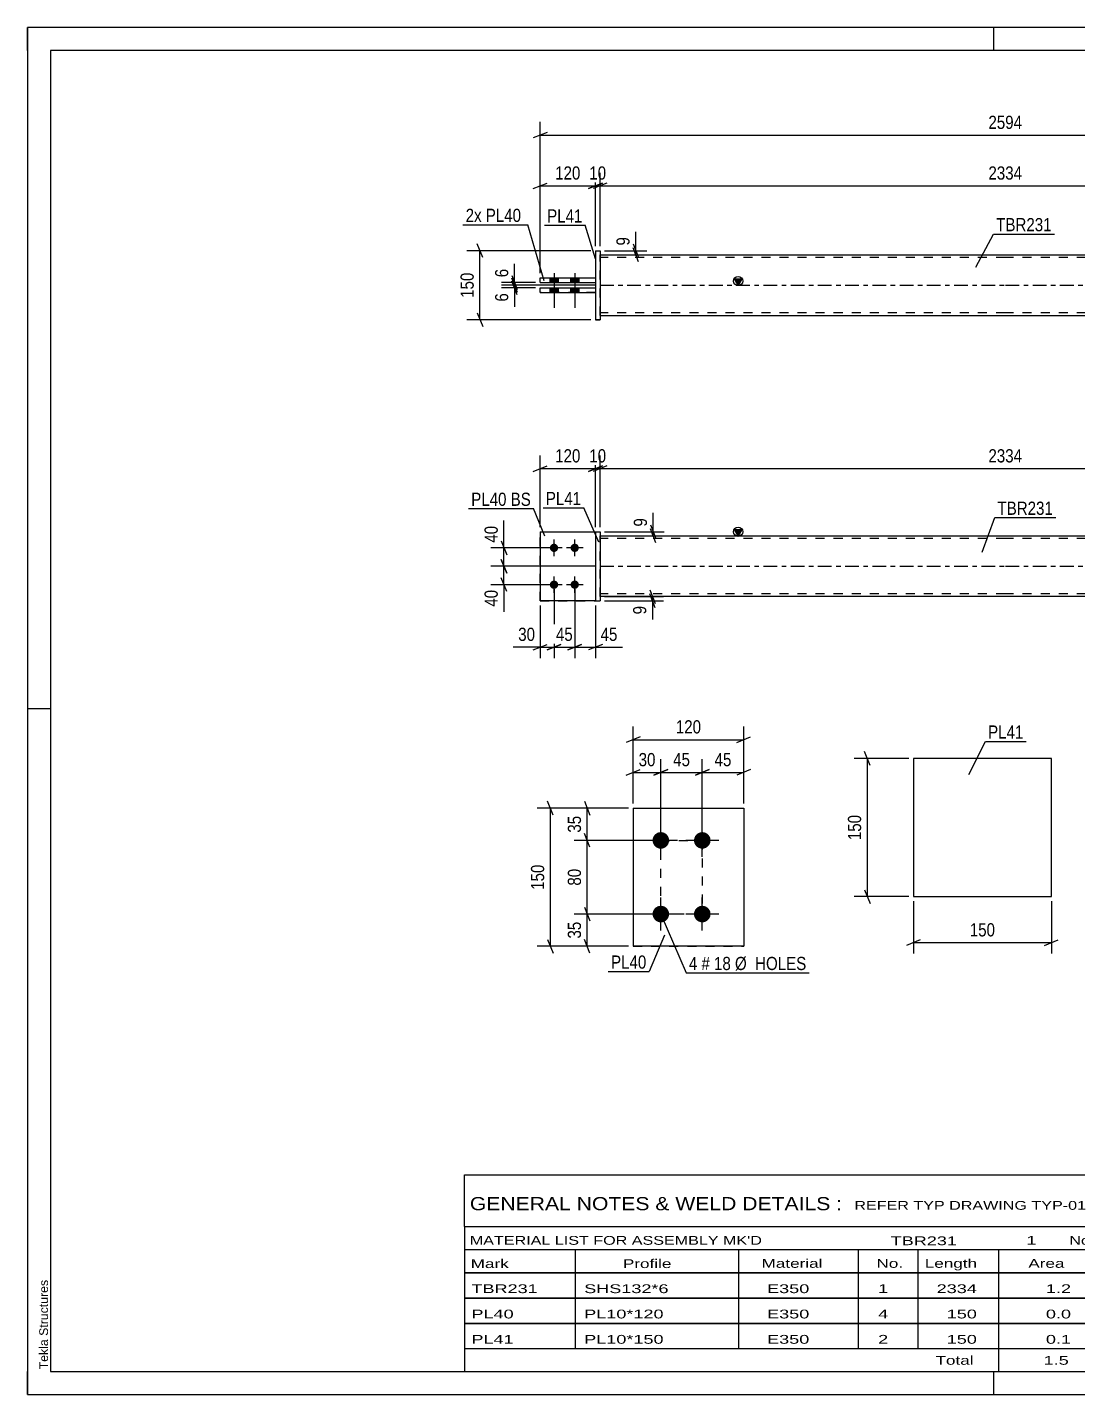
# Model space of a CAD drawing. Header units: millimetres. Extents: x 0 to 420, y 0 to 297.
# Drawn here: x 0 to 228.2, y 0 to 297 of the extents above; entities that cross this region are included whole.
import ezdxf

# ---------------------------------------------------------------- set-up
doc = ezdxf.new("R2010")
doc.units = ezdxf.units.MM
doc.linetypes.add('DXK_LINE_DOT2', pattern=[3.9198, 1.9599, -1.9599])
doc.linetypes.add('DXK_LINE_DOT3', pattern=[5.9187, 2.979, -0.9799, 0.9799, -0.9799])
doc.styles.add('Arial', font='ARIAL.TTF', dxfattribs={"height": 0.2})
doc.styles.add('Arial Narrow', font='ARIALN.TTF', dxfattribs={"height": 0.2})

# ---------------------------------------------------------------- blocks, each defined once
blk = doc.blocks.new('Unknown-582684697-1127')
at = {"color": 5, "linetype": 'Continuous'}
for p, q in [((420, 297), (0, 297)), ((0, 297), (0, 0)), ((0, 292), (0, 297)), ((210, 292), (210, 297)), ((415, 292), (5, 292)), ((5, 292), (5, 5)), ((5, 149), (0, 149)), ((0, 0), (0, 5)), ((5, 5), (415, 5)), ((210, 0), (210, 5)), ((0, 0), (420, 0))]:
    blk.add_line(p, q, dxfattribs=at)
at = {"color": 174, "linetype": 'Continuous', "style": 'Arial'}
blk.add_text('Tekla Structures', height=1.9102, rotation=90, dxfattribs=at).set_placement((4.5, 5.5))
blk = doc.blocks.new('Part-582684697-1392 - 1364')
at = {"color": 2, "linetype": 'Continuous'}
for p, q in [((111.44, 187.44), (123.44, 187.44)), ((111.44, 187.44), (111.44, 172.44)), ((123.44, 172.44), (111.44, 172.44)), ((111.44, 172.44), (111.44, 172.44))]:
    blk.add_line(p, q, dxfattribs=at)
at = {"color": 7, "linetype": 'DXK_LINE_DOT2'}
for p, q in [((111.44, 187.44), (123.44, 187.44)), ((123.44, 187.44), (123.44, 187.44)), ((123.44, 187.44), (123.44, 172.44)), ((111.44, 172.44), (123.44, 172.44))]:
    blk.add_line(p, q, dxfattribs=at)
blk = doc.blocks.new('Part-582684697-1397 - 1364')
at = {"color": 7, "linetype": 'DXK_LINE_DOT2'}
for p, q in [((111.44, 187.44), (123.44, 187.44)), ((111.44, 187.44), (123.44, 187.44)), ((111.44, 172.44), (111.44, 187.44)), ((123.44, 187.44), (123.44, 187.44)), ((123.44, 187.44), (123.44, 172.44)), ((111.44, 172.44), (123.44, 172.44)), ((123.44, 172.44), (111.44, 172.44)), ((111.44, 172.44), (111.44, 172.44))]:
    blk.add_line(p, q, dxfattribs=at)
blk = doc.blocks.new('Part-582684697-1412 - 1364')
at = {"color": 2, "linetype": 'Continuous'}
for p, q in [((123.44, 187.44), (124.44, 187.44)), ((123.44, 187.44), (123.44, 172.44)), ((124.44, 187.44), (124.44, 187.44)), ((124.44, 187.44), (124.44, 172.44)), ((123.44, 172.44), (124.44, 172.44))]:
    blk.add_line(p, q, dxfattribs=at)
at = {"color": 7, "linetype": 'DXK_LINE_DOT2'}
for p, q in [((123.44, 187.44), (124.44, 187.44)), ((123.44, 172.44), (124.44, 172.44))]:
    blk.add_line(p, q, dxfattribs=at)
blk = doc.blocks.new('Bolt-582684697-1414 - 1364')
at = {"linetype": 'Continuous'}
for points in [[(114.44, 184.84), (114.62, 184.82), (114.8, 184.76), (114.97, 184.67), (115.11, 184.54), (115.22, 184.39), (115.29, 184.22), (115.33, 184.03), (115.33, 183.85), (115.29, 183.66), (115.22, 183.49), (115.11, 183.34), (114.97, 183.21), (114.8, 183.12), (114.62, 183.06), (114.44, 183.04), (114.25, 183.06), (114.07, 183.12), (113.91, 183.21), (113.77, 183.34), (113.66, 183.49), (113.58, 183.66), (113.54, 183.85), (113.54, 184.03), (113.58, 184.22), (113.66, 184.39), (113.77, 184.54), (113.91, 184.67), (114.07, 184.76), (114.25, 184.82)], [(118.94, 184.84), (119.12, 184.82), (119.3, 184.76), (119.47, 184.67), (119.61, 184.54), (119.72, 184.39), (119.79, 184.22), (119.83, 184.03), (119.83, 183.85), (119.79, 183.66), (119.72, 183.49), (119.61, 183.34), (119.47, 183.21), (119.3, 183.12), (119.12, 183.06), (118.94, 183.04), (118.75, 183.06), (118.57, 183.12), (118.41, 183.21), (118.27, 183.34), (118.16, 183.49), (118.08, 183.66), (118.04, 183.85), (118.04, 184.03), (118.08, 184.22), (118.16, 184.39), (118.27, 184.54), (118.41, 184.67), (118.57, 184.76), (118.75, 184.82)], [(114.44, 176.84), (114.62, 176.82), (114.8, 176.76), (114.97, 176.67), (115.11, 176.54), (115.22, 176.39), (115.29, 176.22), (115.33, 176.03), (115.33, 175.85), (115.29, 175.66), (115.22, 175.49), (115.11, 175.34), (114.97, 175.21), (114.8, 175.12), (114.62, 175.06), (114.44, 175.04), (114.25, 175.06), (114.07, 175.12), (113.91, 175.21), (113.77, 175.34), (113.66, 175.49), (113.58, 175.66), (113.54, 175.85), (113.54, 176.03), (113.58, 176.22), (113.66, 176.39), (113.77, 176.54), (113.91, 176.67), (114.07, 176.76), (114.25, 176.82)], [(118.94, 176.84), (119.12, 176.82), (119.3, 176.76), (119.47, 176.67), (119.61, 176.54), (119.72, 176.39), (119.79, 176.22), (119.83, 176.03), (119.83, 175.85), (119.79, 175.66), (119.72, 175.49), (119.61, 175.34), (119.47, 175.21), (119.3, 175.12), (119.12, 175.06), (118.94, 175.04), (118.75, 175.06), (118.57, 175.12), (118.41, 175.21), (118.27, 175.34), (118.16, 175.49), (118.08, 175.66), (118.04, 175.85), (118.04, 176.03), (118.08, 176.22), (118.16, 176.39), (118.27, 176.54), (118.41, 176.67), (118.57, 176.76), (118.75, 176.82)]]:
    blk.add_hatch(color=1, dxfattribs=at).paths.add_polyline_path(points)
at = {"color": 1, "linetype": 'Continuous'}
for p, q in [((114.44, 182.14), (114.44, 185.74)), ((118.94, 182.14), (118.94, 185.74)), ((116.24, 183.94), (112.64, 183.94)), ((120.74, 183.94), (117.14, 183.94)), ((116.24, 175.94), (112.64, 175.94)), ((114.44, 174.14), (114.44, 177.74)), ((120.74, 175.94), (117.14, 175.94)), ((118.94, 174.14), (118.94, 177.74))]:
    blk.add_line(p, q, dxfattribs=at)
blk = doc.blocks.new('Part-582684697-1439 - 1364')
at = {"linetype": 'Continuous'}
blk.add_hatch(color=2, dxfattribs=at).paths.add_polyline_path([(154.44, 186.54), (153.64, 187.94), (155.24, 187.94)])
at = {"color": 2, "linetype": 'Continuous'}
for p, q in [((154.44, 186.54), (153.64, 187.94)), ((153.64, 187.94), (155.24, 187.94)), ((155.24, 187.94), (154.44, 186.54)), ((124.44, 186.54), (212.44, 186.54)), ((212.54, 186.54), (300.54, 186.54)), ((212.44, 173.34), (124.44, 173.34)), ((300.54, 173.34), (212.54, 173.34))]:
    blk.add_line(p, q, dxfattribs=at)
at = {"color": 7, "linetype": 'DXK_LINE_DOT2'}
for p, q in [((124.44, 173.34), (124.44, 186.54)), ((212.44, 185.94), (124.44, 185.94)), ((300.54, 185.94), (212.54, 185.94)), ((300.54, 173.34), (300.54, 186.54)), ((212.44, 173.94), (124.44, 173.94)), ((300.54, 173.94), (212.54, 173.94))]:
    blk.add_line(p, q, dxfattribs=at)
at = {"color": 7, "linetype": 'DXK_LINE_DOT3'}
for p, q in [((124.44, 179.94), (212.44, 179.94)), ((212.54, 179.94), (300.54, 179.94))]:
    blk.add_line(p, q, dxfattribs=at)
at = {"color": 2, "linetype": 'Continuous'}
blk.add_circle((154.44, 187.44), 1, dxfattribs=at)
blk = doc.blocks.new('Part-582684697-1771 - 1745')
at = {"color": 2, "linetype": 'Continuous'}
for p, q in [((111.44, 240.39), (123.44, 240.39)), ((111.44, 239.39), (111.44, 240.39)), ((111.44, 239.39), (123.44, 239.39)), ((111.44, 239.39), (111.44, 239.39)), ((123.44, 240.39), (123.44, 239.39))]:
    blk.add_line(p, q, dxfattribs=at)
at = {"color": 7, "linetype": 'DXK_LINE_DOT2'}
for p, q in [((111.44, 240.39), (123.44, 240.39)), ((123.44, 239.39), (111.44, 239.39))]:
    blk.add_line(p, q, dxfattribs=at)
blk = doc.blocks.new('Part-582684697-1751 - 1745')
at = {"linetype": 'Continuous'}
blk.add_hatch(color=2, dxfattribs=at).paths.add_polyline_path([(154.44, 240.99), (153.64, 242.39), (155.24, 242.39)])
at = {"color": 2, "linetype": 'Continuous'}
for p, q in [((124.44, 247.59), (212.44, 247.59)), ((212.54, 247.59), (300.54, 247.59)), ((154.44, 240.99), (153.64, 242.39)), ((153.64, 242.39), (155.24, 242.39)), ((155.24, 242.39), (154.44, 240.99)), ((124.44, 234.39), (212.44, 234.39)), ((212.54, 234.39), (300.54, 234.39))]:
    blk.add_line(p, q, dxfattribs=at)
at = {"color": 7, "linetype": 'DXK_LINE_DOT2'}
for p, q in [((124.44, 234.39), (124.44, 247.59)), ((212.44, 246.99), (124.44, 246.99)), ((300.54, 246.99), (212.54, 246.99)), ((300.54, 247.59), (300.54, 234.39)), ((212.44, 234.99), (124.44, 234.99)), ((300.54, 234.99), (212.54, 234.99))]:
    blk.add_line(p, q, dxfattribs=at)
at = {"color": 7, "linetype": 'DXK_LINE_DOT3'}
for p, q in [((124.44, 240.99), (212.44, 240.99)), ((212.54, 240.99), (300.54, 240.99))]:
    blk.add_line(p, q, dxfattribs=at)
at = {"color": 2, "linetype": 'Continuous'}
blk.add_circle((154.44, 241.89), 1, dxfattribs=at)
blk = doc.blocks.new('Part-582684697-1776 - 1745')
at = {"color": 2, "linetype": 'Continuous'}
for p, q in [((111.44, 242.59), (123.44, 242.59)), ((111.44, 241.59), (111.44, 242.59)), ((111.44, 241.59), (123.44, 241.59)), ((111.44, 241.59), (111.44, 241.59)), ((123.44, 242.59), (123.44, 241.59))]:
    blk.add_line(p, q, dxfattribs=at)
at = {"color": 7, "linetype": 'DXK_LINE_DOT2'}
for p, q in [((111.44, 242.59), (123.44, 242.59)), ((111.44, 242.59), (111.44, 242.59)), ((111.44, 241.59), (123.44, 241.59)), ((123.44, 242.59), (123.44, 242.59))]:
    blk.add_line(p, q, dxfattribs=at)
blk = doc.blocks.new('Part-582684697-1781 - 1745')
at = {"color": 2, "linetype": 'Continuous'}
for p, q in [((123.44, 248.49), (124.44, 248.49)), ((123.44, 248.49), (123.44, 233.49)), ((124.44, 248.49), (124.44, 248.49)), ((124.44, 248.49), (124.44, 233.49)), ((124.44, 233.49), (123.44, 233.49)), ((123.44, 233.49), (123.44, 233.49))]:
    blk.add_line(p, q, dxfattribs=at)
at = {"color": 7, "linetype": 'DXK_LINE_DOT2'}
for p, q in [((123.44, 248.49), (124.44, 248.49)), ((124.44, 248.49), (124.44, 248.49)), ((123.44, 233.49), (124.44, 233.49))]:
    blk.add_line(p, q, dxfattribs=at)
blk = doc.blocks.new('Bolt-582684697-1783 - 1745')
at = {"linetype": 'Continuous'}
for points in [[(113.54, 241.59), (115.34, 241.59), (115.34, 242.59), (113.54, 242.59)], [(113.54, 241.59), (115.34, 241.59), (115.34, 242.59), (113.54, 242.59)], [(118.04, 241.59), (119.84, 241.59), (119.84, 242.59), (118.04, 242.59)], [(118.04, 241.59), (119.84, 241.59), (119.84, 242.59), (118.04, 242.59)], [(113.54, 239.39), (115.34, 239.39), (115.34, 240.39), (113.54, 240.39)], [(113.54, 239.39), (115.34, 239.39), (115.34, 240.39), (113.54, 240.39)], [(118.04, 239.39), (119.84, 239.39), (119.84, 240.39), (118.04, 240.39)], [(118.04, 239.39), (119.84, 239.39), (119.84, 240.39), (118.04, 240.39)]]:
    blk.add_hatch(color=1, dxfattribs=at).paths.add_polyline_path(points)
at = {"color": 1, "linetype": 'Continuous'}
for p, q in [((114.44, 243.59), (114.44, 236.09)), ((114.44, 243.59), (114.44, 236.09)), ((118.94, 243.59), (118.94, 236.09)), ((118.94, 243.59), (118.94, 236.09)), ((113.54, 242.59), (113.54, 241.59)), ((113.54, 242.59), (113.54, 241.59)), ((115.34, 242.59), (115.34, 241.59)), ((115.34, 242.59), (115.34, 241.59)), ((118.04, 242.59), (118.04, 241.59)), ((118.04, 242.59), (118.04, 241.59)), ((119.84, 242.59), (119.84, 241.59)), ((119.84, 242.59), (119.84, 241.59)), ((113.54, 240.39), (113.54, 239.39)), ((113.54, 240.39), (113.54, 239.39)), ((115.34, 240.39), (115.34, 239.39)), ((115.34, 240.39), (115.34, 239.39)), ((118.04, 240.39), (118.04, 239.39)), ((118.04, 240.39), (118.04, 239.39)), ((119.84, 240.39), (119.84, 239.39)), ((119.84, 240.39), (119.84, 239.39))]:
    blk.add_line(p, q, dxfattribs=at)
blk = doc.blocks.new('Bolt-582684697-2085 - 2022')
at = {"linetype": 'Continuous'}
for points in [[(137.65, 122.2), (138.03, 122.16), (138.39, 122.04), (138.71, 121.85), (138.99, 121.6), (139.21, 121.3), (139.37, 120.95), (139.44, 120.58), (139.44, 120.21), (139.37, 119.84), (139.21, 119.5), (138.99, 119.19), (138.71, 118.94), (138.39, 118.75), (138.03, 118.63), (137.65, 118.6), (137.28, 118.63), (136.92, 118.75), (136.6, 118.94), (136.32, 119.19), (136.1, 119.5), (135.94, 119.84), (135.86, 120.21), (135.86, 120.58), (135.94, 120.95), (136.1, 121.3), (136.32, 121.6), (136.6, 121.85), (136.92, 122.04), (137.28, 122.16)], [(146.65, 122.2), (147.03, 122.16), (147.39, 122.04), (147.71, 121.85), (147.99, 121.6), (148.21, 121.3), (148.37, 120.95), (148.44, 120.58), (148.44, 120.21), (148.37, 119.84), (148.21, 119.5), (147.99, 119.19), (147.71, 118.94), (147.39, 118.75), (147.03, 118.63), (146.65, 118.6), (146.28, 118.63), (145.92, 118.75), (145.6, 118.94), (145.32, 119.19), (145.1, 119.5), (144.94, 119.84), (144.86, 120.21), (144.86, 120.58), (144.94, 120.95), (145.1, 121.3), (145.32, 121.6), (145.6, 121.85), (145.92, 122.04), (146.28, 122.16)], [(137.65, 106.2), (138.03, 106.16), (138.39, 106.04), (138.71, 105.85), (138.99, 105.6), (139.21, 105.3), (139.37, 104.95), (139.44, 104.58), (139.44, 104.21), (139.37, 103.84), (139.21, 103.5), (138.99, 103.19), (138.71, 102.94), (138.39, 102.75), (138.03, 102.63), (137.65, 102.6), (137.28, 102.63), (136.92, 102.75), (136.6, 102.94), (136.32, 103.19), (136.1, 103.5), (135.94, 103.84), (135.86, 104.21), (135.86, 104.58), (135.94, 104.95), (136.1, 105.3), (136.32, 105.6), (136.6, 105.85), (136.92, 106.04), (137.28, 106.16)], [(146.65, 106.2), (147.03, 106.16), (147.39, 106.04), (147.71, 105.85), (147.99, 105.6), (148.21, 105.3), (148.37, 104.95), (148.44, 104.58), (148.44, 104.21), (148.37, 103.84), (148.21, 103.5), (147.99, 103.19), (147.71, 102.94), (147.39, 102.75), (147.03, 102.63), (146.65, 102.6), (146.28, 102.63), (145.92, 102.75), (145.6, 102.94), (145.32, 103.19), (145.1, 103.5), (144.94, 103.84), (144.86, 104.21), (144.86, 104.58), (144.94, 104.95), (145.1, 105.3), (145.32, 105.6), (145.6, 105.85), (145.92, 106.04), (146.28, 106.16)]]:
    blk.add_hatch(color=1, dxfattribs=at).paths.add_polyline_path(points)
at = {"color": 1, "linetype": 'Continuous'}
for p, q in [((137.65, 116.8), (137.65, 124)), ((146.65, 116.8), (146.65, 124)), ((141.25, 120.4), (134.05, 120.4)), ((150.25, 120.4), (143.05, 120.4)), ((137.65, 100.8), (137.65, 108)), ((146.65, 100.8), (146.65, 108)), ((141.25, 104.4), (134.05, 104.4)), ((150.25, 104.4), (143.05, 104.4))]:
    blk.add_line(p, q, dxfattribs=at)
blk = doc.blocks.new('Part-582684697-2090 - 2022')
at = {"color": 2, "linetype": 'Continuous'}
for p, q in [((131.65, 127.4), (155.65, 127.4)), ((131.65, 127.4), (131.65, 97.4)), ((155.65, 127.4), (155.65, 127.4)), ((155.65, 127.4), (155.65, 97.4)), ((155.65, 97.4), (131.65, 97.4)), ((131.65, 97.4), (131.65, 97.4))]:
    blk.add_line(p, q, dxfattribs=at)
at = {"color": 7, "linetype": 'DXK_LINE_DOT2'}
for p, q in [((131.65, 127.4), (155.65, 127.4)), ((155.65, 127.4), (155.65, 127.4)), ((131.65, 97.4), (155.65, 97.4))]:
    blk.add_line(p, q, dxfattribs=at)
blk = doc.blocks.new('Part-582684697-2237 - 2231')
at = {"color": 2, "linetype": 'Continuous'}
for p, q in [((222.52, 138.19), (192.52, 138.19)), ((192.52, 138.19), (192.52, 108.19)), ((222.52, 108.19), (222.52, 138.19)), ((192.52, 108.19), (222.52, 108.19))]:
    blk.add_line(p, q, dxfattribs=at)
blk = doc.blocks.new('Rectangle-582684697-2216 - 2022')
at = {"color": 1, "linetype": 'DXK_LINE_DOT2'}
blk.add_lwpolyline([(137.65, 120.4), (146.65, 120.4), (146.65, 104.4), (137.65, 104.4), (137.65, 120.4)], close=True, dxfattribs=at)
blk = doc.blocks.new('StraightDimension-582684697-1601 - 1364')
at = {"color": 7, "linetype": 'Continuous'}
for p, q in [((102.96, 185.44), (104.16, 182.44)), ((113.44, 183.94), (100.71, 183.94)), ((104.16, 178.44), (102.96, 181.44)), ((103.56, 179.94), (103.56, 183.94)), ((123.44, 179.94), (100.71, 179.94))]:
    blk.add_line(p, q, dxfattribs=at)
at = {"color": 0}
blk.add_wipeout([(102.81, 189.32), (98.61, 189.32), (98.61, 184.46), (102.81, 184.46)], dxfattribs=at)
at = {"color": 7, "linetype": 'Continuous'}
blk.add_line((103.56, 183.94), (103.56, 189.85), dxfattribs=at)
blk.add_line((103.56, 183.94), (103.56, 189.85), dxfattribs=at)
at = {"color": 3, "style": 'Arial Narrow'}
blk.add_text('40', height=2.863, rotation=90.0002, dxfattribs=at).set_placement((102.21, 185.06))
blk = doc.blocks.new('StraightDimension-582684697-1572 - 1364')
at = {"color": 7, "linetype": 'Continuous'}
for p, q in [((114.44, 174.94), (114.44, 159.98)), ((111.44, 171.44), (111.44, 159.98)), ((109.94, 161.78), (112.94, 162.98)), ((111.44, 162.38), (114.44, 162.38)), ((115.94, 162.98), (112.94, 161.78))]:
    blk.add_line(p, q, dxfattribs=at)
at = {"color": 0}
blk.add_wipeout([(110.91, 163.13), (110.91, 167.33), (106.06, 167.33), (106.06, 163.13)], dxfattribs=at)
at = {"color": 7, "linetype": 'Continuous'}
blk.add_line((111.44, 162.38), (105.53, 162.38), dxfattribs=at)
blk.add_line((111.44, 162.38), (105.53, 162.38), dxfattribs=at)
at = {"color": 3, "style": 'Arial Narrow'}
blk.add_text('30', height=2.863, dxfattribs=at).set_placement((106.66, 163.73))
blk = doc.blocks.new('StraightDimension-582684697-1565 - 1364')
at = {"color": 7, "linetype": 'Continuous'}
for p, q in [((114.44, 174.94), (114.44, 159.98)), ((118.94, 174.94), (118.94, 159.98)), ((112.94, 161.78), (115.94, 162.98)), ((114.44, 162.38), (118.94, 162.38)), ((120.44, 162.98), (117.44, 161.78))]:
    blk.add_line(p, q, dxfattribs=at)
at = {"color": 0}
blk.add_wipeout([(119.11, 163.13), (119.11, 167.33), (114.26, 167.33), (114.26, 163.13)], dxfattribs=at)
at = {"color": 3, "style": 'Arial Narrow'}
blk.add_text('45', height=2.863, dxfattribs=at).set_placement((114.86, 163.73))
blk = doc.blocks.new('StraightDimension-582684697-1592 - 1364')
at = {"color": 7, "linetype": 'Continuous'}
for p, q in [((125.44, 187.44), (138.39, 187.44)), ((135.39, 188.94), (136.59, 185.94)), ((136.59, 185.04), (135.39, 188.04)), ((135.99, 186.54), (135.99, 187.44)), ((125.44, 186.54), (138.39, 186.54))]:
    blk.add_line(p, q, dxfattribs=at)
at = {"color": 0}
blk.add_wipeout([(135.24, 190.99), (131.04, 190.99), (131.04, 187.96), (135.24, 187.96)], dxfattribs=at)
at = {"color": 7, "linetype": 'Continuous'}
blk.add_line((135.99, 187.44), (135.99, 191.52), dxfattribs=at)
blk.add_line((135.99, 187.44), (135.99, 191.52), dxfattribs=at)
at = {"color": 3, "style": 'Arial Narrow'}
blk.add_text('9', height=2.86, rotation=90.0002, dxfattribs=at).set_placement((134.64, 188.56))
blk = doc.blocks.new('StraightDimension-582684697-1458 - 1364')
at = {"color": 7, "linetype": 'Continuous'}
for p, q in [((111.44, 188.44), (111.44, 204)), ((123.44, 188.44), (123.44, 204)), ((109.94, 200.55), (112.94, 201.75)), ((111.44, 201.15), (123.44, 201.15)), ((124.94, 201.75), (121.94, 200.55))]:
    blk.add_line(p, q, dxfattribs=at)
at = {"color": 0}
blk.add_wipeout([(120.78, 201.9), (120.78, 206.1), (114.09, 206.1), (114.09, 201.9)], dxfattribs=at)
at = {"color": 3, "style": 'Arial Narrow'}
blk.add_text('120', height=2.863, dxfattribs=at).set_placement((114.69, 202.5))
blk = doc.blocks.new('StraightDimension-582684697-1485 - 1364')
at = {"color": 7, "linetype": 'Continuous'}
for p, q in [((123.44, 188.44), (123.44, 204)), ((124.44, 188.44), (124.44, 204)), ((121.94, 200.55), (124.94, 201.75)), ((125.94, 201.75), (122.94, 200.55)), ((123.44, 201.15), (124.44, 201.15))]:
    blk.add_line(p, q, dxfattribs=at)
at = {"color": 0}
blk.add_wipeout([(126.36, 201.9), (126.36, 206.1), (121.51, 206.1), (121.51, 201.9)], dxfattribs=at)
at = {"color": 3, "style": 'Arial Narrow'}
blk.add_text('10', height=2.863, dxfattribs=at).set_placement((122.11, 202.5))
blk = doc.blocks.new('StraightDimension-582684697-1502 - 1364')
at = {"color": 7, "linetype": 'Continuous'}
for p, q in [((124.44, 188.44), (124.44, 204)), ((300.54, 188.44), (300.54, 204)), ((125.94, 201.75), (122.94, 200.55)), ((124.44, 201.15), (300.54, 201.15)), ((299.04, 200.55), (302.04, 201.75))]:
    blk.add_line(p, q, dxfattribs=at)
at = {"color": 0}
blk.add_wipeout([(216.74, 201.9), (216.74, 206.1), (208.23, 206.1), (208.23, 201.9)], dxfattribs=at)
at = {"color": 3, "style": 'Arial Narrow'}
blk.add_text('2334', height=2.863, dxfattribs=at).set_placement((208.83, 202.5))
blk = doc.blocks.new('StraightDimension-582684697-1552 - 1364')
at = {"color": 7, "linetype": 'Continuous'}
for p, q in [((118.94, 174.94), (118.94, 159.98)), ((123.44, 171.44), (123.44, 159.98)), ((117.44, 161.78), (120.44, 162.98)), ((118.94, 162.38), (123.44, 162.38)), ((124.94, 162.98), (121.94, 161.78))]:
    blk.add_line(p, q, dxfattribs=at)
at = {"color": 0}
blk.add_wipeout([(128.82, 163.13), (128.82, 167.33), (123.96, 167.33), (123.96, 163.13)], dxfattribs=at)
at = {"color": 7, "linetype": 'Continuous'}
blk.add_line((123.44, 162.38), (129.34, 162.38), dxfattribs=at)
blk.add_line((123.44, 162.38), (129.34, 162.38), dxfattribs=at)
at = {"color": 3, "style": 'Arial Narrow'}
blk.add_text('45', height=2.863, dxfattribs=at).set_placement((124.56, 163.73))
blk = doc.blocks.new('StraightDimension-582684697-1583 - 1364')
at = {"color": 7, "linetype": 'Continuous'}
for p, q in [((125.44, 173.34), (138.24, 173.34)), ((125.44, 172.44), (138.24, 172.44)), ((135.24, 174.84), (136.44, 171.84)), ((136.44, 170.94), (135.24, 173.94)), ((135.84, 172.44), (135.84, 173.34))]:
    blk.add_line(p, q, dxfattribs=at)
at = {"color": 0}
blk.add_wipeout([(135.09, 171.91), (130.89, 171.91), (130.89, 168.89), (135.09, 168.89)], dxfattribs=at)
at = {"color": 7, "linetype": 'Continuous'}
blk.add_line((135.84, 172.44), (135.84, 168.36), dxfattribs=at)
blk.add_line((135.84, 172.44), (135.84, 168.36), dxfattribs=at)
at = {"color": 3, "style": 'Arial Narrow'}
blk.add_text('9', height=2.86, rotation=90.0002, dxfattribs=at).set_placement((134.49, 169.49))
blk = doc.blocks.new('StraightDimension-582684697-1618 - 1364')
at = {"color": 7, "linetype": 'Continuous'}
for p, q in [((102.96, 181.44), (104.16, 178.44)), ((123.44, 179.94), (100.71, 179.94)), ((103.56, 175.94), (103.56, 179.94)), ((113.44, 175.94), (100.71, 175.94)), ((104.16, 174.44), (102.96, 177.44))]:
    blk.add_line(p, q, dxfattribs=at)
at = {"color": 0}
blk.add_wipeout([(102.81, 175.41), (98.61, 175.41), (98.61, 170.56), (102.81, 170.56)], dxfattribs=at)
at = {"color": 7, "linetype": 'Continuous'}
blk.add_line((103.56, 175.94), (103.56, 170.03), dxfattribs=at)
blk.add_line((103.56, 175.94), (103.56, 170.03), dxfattribs=at)
at = {"color": 3, "style": 'Arial Narrow'}
blk.add_text('40', height=2.863, rotation=90.0002, dxfattribs=at).set_placement((102.21, 171.16))
blk = doc.blocks.new('StraightDimension-582684697-1833 - 1745')
at = {"color": 7, "linetype": 'Continuous'}
for p, q in [((123.44, 240.99), (103, 240.99)), ((105.25, 242.49), (106.45, 239.49)), ((106.45, 238.89), (105.25, 241.89)), ((105.85, 240.39), (105.85, 240.99)), ((110.44, 240.39), (103, 240.39))]:
    blk.add_line(p, q, dxfattribs=at)
at = {"color": 0}
blk.add_wipeout([(105.1, 239.86), (100.9, 239.86), (100.9, 236.83), (105.1, 236.83)], dxfattribs=at)
at = {"color": 7, "linetype": 'Continuous'}
blk.add_line((105.85, 240.39), (105.85, 236.31), dxfattribs=at)
blk.add_line((105.85, 240.39), (105.85, 236.31), dxfattribs=at)
at = {"color": 3, "style": 'Arial Narrow'}
blk.add_text('6', height=2.86, rotation=90.0002, dxfattribs=at).set_placement((104.5, 237.43))
blk = doc.blocks.new('StraightDimension-582684697-1882 - 1745')
at = {"color": 7, "linetype": 'Continuous'}
for p, q in [((111.44, 243.59), (111.44, 265.43)), ((123.44, 249.49), (123.44, 265.43)), ((109.94, 261.98), (112.94, 263.18)), ((111.44, 262.58), (123.44, 262.58)), ((124.94, 263.18), (121.94, 261.98))]:
    blk.add_line(p, q, dxfattribs=at)
at = {"color": 0}
blk.add_wipeout([(120.78, 263.33), (120.78, 267.53), (114.09, 267.53), (114.09, 263.33)], dxfattribs=at)
at = {"color": 3, "style": 'Arial Narrow'}
blk.add_text('120', height=2.863, dxfattribs=at).set_placement((114.69, 263.93))
blk = doc.blocks.new('StraightDimension-582684697-1817 - 1745')
at = {"color": 7, "linetype": 'Continuous'}
for p, q in [((110.44, 241.59), (103, 241.59)), ((123.44, 240.99), (103, 240.99)), ((105.25, 243.09), (106.45, 240.09)), ((106.45, 239.49), (105.25, 242.49)), ((105.85, 240.99), (105.85, 241.59))]:
    blk.add_line(p, q, dxfattribs=at)
at = {"color": 0}
blk.add_wipeout([(105.1, 245.14), (100.9, 245.14), (100.9, 242.11), (105.1, 242.11)], dxfattribs=at)
at = {"color": 7, "linetype": 'Continuous'}
blk.add_line((105.85, 241.59), (105.85, 245.66), dxfattribs=at)
blk.add_line((105.85, 241.59), (105.85, 245.66), dxfattribs=at)
at = {"color": 3, "style": 'Arial Narrow'}
blk.add_text('6', height=2.86, rotation=90.0002, dxfattribs=at).set_placement((104.5, 242.71))
blk = doc.blocks.new('StraightDimension-582684697-1850 - 1745')
at = {"color": 7, "linetype": 'Continuous'}
for p, q in [((131.61, 249.99), (132.81, 246.99)), ((125.44, 248.49), (134.61, 248.49)), ((125.44, 247.59), (134.61, 247.59)), ((132.81, 246.09), (131.61, 249.09)), ((132.21, 247.59), (132.21, 248.49))]:
    blk.add_line(p, q, dxfattribs=at)
at = {"color": 0}
blk.add_wipeout([(131.46, 252.04), (127.26, 252.04), (127.26, 249.01), (131.46, 249.01)], dxfattribs=at)
at = {"color": 7, "linetype": 'Continuous'}
blk.add_line((132.21, 248.49), (132.21, 252.56), dxfattribs=at)
blk.add_line((132.21, 248.49), (132.21, 252.56), dxfattribs=at)
at = {"color": 3, "style": 'Arial Narrow'}
blk.add_text('9', height=2.86, rotation=90.0002, dxfattribs=at).set_placement((130.86, 249.61))
blk = doc.blocks.new('StraightDimension-582684697-1861 - 1745')
at = {"color": 7, "linetype": 'Continuous'}
for p, q in [((98.94, 246.99), (97.74, 249.99)), ((122.44, 248.49), (95.49, 248.49)), ((98.34, 233.49), (98.34, 248.49)), ((97.74, 234.99), (98.94, 231.99)), ((122.44, 233.49), (95.49, 233.49))]:
    blk.add_line(p, q, dxfattribs=at)
at = {"color": 0}
blk.add_wipeout([(97.59, 244.33), (93.39, 244.33), (93.39, 237.64), (97.59, 237.64)], dxfattribs=at)
at = {"color": 3, "style": 'Arial Narrow'}
blk.add_text('150', height=2.863, rotation=90.0002, dxfattribs=at).set_placement((96.99, 238.24))
blk = doc.blocks.new('StraightDimension-582684697-1872 - 1745')
at = {"color": 7, "linetype": 'Continuous'}
for p, q in [((123.44, 249.49), (123.44, 265.43)), ((124.44, 249.49), (124.44, 265.43)), ((121.94, 261.98), (124.94, 263.18)), ((125.94, 263.18), (122.94, 261.98)), ((123.44, 262.58), (124.44, 262.58))]:
    blk.add_line(p, q, dxfattribs=at)
at = {"color": 0}
blk.add_wipeout([(126.36, 263.33), (126.36, 267.53), (121.51, 267.53), (121.51, 263.33)], dxfattribs=at)
at = {"color": 3, "style": 'Arial Narrow'}
blk.add_text('10', height=2.863, dxfattribs=at).set_placement((122.11, 263.93))
blk = doc.blocks.new('StraightDimension-582684697-1892 - 1745')
at = {"color": 7, "linetype": 'Continuous'}
for p, q in [((124.44, 249.49), (124.44, 265.43)), ((300.54, 249.49), (300.54, 265.43)), ((125.94, 263.18), (122.94, 261.98)), ((124.44, 262.58), (300.54, 262.58)), ((299.04, 261.98), (302.04, 263.18))]:
    blk.add_line(p, q, dxfattribs=at)
at = {"color": 0}
blk.add_wipeout([(216.74, 263.33), (216.74, 267.53), (208.23, 267.53), (208.23, 263.33)], dxfattribs=at)
at = {"color": 3, "style": 'Arial Narrow'}
blk.add_text('2334', height=2.863, dxfattribs=at).set_placement((208.83, 263.93))
blk = doc.blocks.new('StraightDimension-582684697-1923 - 1745')
at = {"color": 7, "linetype": 'Continuous'}
for p, q in [((111.44, 243.59), (111.44, 276.44)), ((313.54, 243.59), (313.54, 276.44)), ((112.94, 274.19), (109.94, 272.99)), ((111.44, 273.59), (313.54, 273.59)), ((312.04, 272.99), (315.04, 274.19))]:
    blk.add_line(p, q, dxfattribs=at)
at = {"color": 0}
blk.add_wipeout([(216.74, 274.34), (216.74, 278.54), (208.23, 278.54), (208.23, 274.34)], dxfattribs=at)
at = {"color": 3, "style": 'Arial Narrow'}
blk.add_text('2594', height=2.863, dxfattribs=at).set_placement((208.83, 274.94))
blk = doc.blocks.new('StraightDimension-582684697-2094 - 2022')
at = {"color": 7, "linetype": 'Continuous'}
for p, q in [((133.15, 142.87), (130.15, 141.67)), ((131.65, 128.4), (131.65, 145.12)), ((154.15, 141.67), (157.15, 142.87)), ((155.65, 128.4), (155.65, 145.12)), ((131.65, 142.27), (155.65, 142.27))]:
    blk.add_line(p, q, dxfattribs=at)
at = {"color": 0}
blk.add_wipeout([(147, 143.02), (147, 147.22), (140.31, 147.22), (140.31, 143.02)], dxfattribs=at)
at = {"color": 3, "style": 'Arial Narrow'}
blk.add_text('120', height=2.863, dxfattribs=at).set_placement((140.91, 143.62))
blk = doc.blocks.new('StraightDimension-582684697-2114 - 2022')
at = {"color": 7, "linetype": 'Continuous'}
for p, q in [((131.65, 128.4), (131.65, 138.01)), ((137.65, 121.4), (137.65, 138.01)), ((130.15, 134.56), (133.15, 135.76)), ((131.65, 135.16), (137.65, 135.16)), ((139.15, 135.76), (136.15, 134.56))]:
    blk.add_line(p, q, dxfattribs=at)
at = {"color": 0}
blk.add_wipeout([(137.08, 135.91), (137.08, 140.11), (132.23, 140.11), (132.23, 135.91)], dxfattribs=at)
at = {"color": 3, "style": 'Arial Narrow'}
blk.add_text('30', height=2.863, dxfattribs=at).set_placement((132.83, 136.51))
blk = doc.blocks.new('StraightDimension-582684697-2154 - 2022')
at = {"color": 7, "linetype": 'Continuous'}
for p, q in [((114.25, 125.9), (113.05, 128.9)), ((130.65, 127.4), (110.8, 127.4)), ((113.65, 97.4), (113.65, 127.4)), ((113.05, 98.9), (114.25, 95.9)), ((130.65, 97.4), (110.8, 97.4))]:
    blk.add_line(p, q, dxfattribs=at)
at = {"color": 0}
blk.add_wipeout([(112.9, 115.74), (108.7, 115.74), (108.7, 109.05), (112.9, 109.05)], dxfattribs=at)
at = {"color": 3, "style": 'Arial Narrow'}
blk.add_text('150', height=2.863, rotation=90.0002, dxfattribs=at).set_placement((112.3, 109.65))
blk = doc.blocks.new('StraightDimension-582684697-2127 - 2022')
at = {"color": 7, "linetype": 'Continuous'}
for p, q in [((137.65, 121.4), (137.65, 138.01)), ((146.65, 121.4), (146.65, 138.01)), ((136.15, 134.56), (139.15, 135.76)), ((137.65, 135.16), (146.65, 135.16)), ((148.15, 135.76), (145.15, 134.56))]:
    blk.add_line(p, q, dxfattribs=at)
at = {"color": 0}
blk.add_wipeout([(144.58, 135.91), (144.58, 140.11), (139.73, 140.11), (139.73, 135.91)], dxfattribs=at)
at = {"color": 3, "style": 'Arial Narrow'}
blk.add_text('45', height=2.863, dxfattribs=at).set_placement((140.33, 136.51))
blk = doc.blocks.new('StraightDimension-582684697-2137 - 2022')
at = {"color": 7, "linetype": 'Continuous'}
for p, q in [((146.65, 121.4), (146.65, 138.01)), ((155.65, 128.4), (155.65, 138.01)), ((145.15, 134.56), (148.15, 135.76)), ((146.65, 135.16), (155.65, 135.16)), ((157.15, 135.76), (154.15, 134.56))]:
    blk.add_line(p, q, dxfattribs=at)
at = {"color": 0}
blk.add_wipeout([(153.58, 135.91), (153.58, 140.11), (148.73, 140.11), (148.73, 135.91)], dxfattribs=at)
at = {"color": 3, "style": 'Arial Narrow'}
blk.add_text('45', height=2.863, dxfattribs=at).set_placement((149.33, 136.51))
blk = doc.blocks.new('StraightDimension-582684697-2171 - 2022')
at = {"color": 7, "linetype": 'Continuous'}
for p, q in [((136.65, 104.4), (118.8, 104.4)), ((121.05, 105.9), (122.25, 102.9)), ((121.65, 97.4), (121.65, 104.4)), ((122.25, 95.9), (121.05, 98.9)), ((130.65, 97.4), (118.8, 97.4))]:
    blk.add_line(p, q, dxfattribs=at)
at = {"color": 0}
blk.add_wipeout([(120.9, 103.32), (116.7, 103.32), (116.7, 98.47), (120.9, 98.47)], dxfattribs=at)
at = {"color": 3, "style": 'Arial Narrow'}
blk.add_text('35', height=2.863, rotation=90.0002, dxfattribs=at).set_placement((120.3, 99.07))
blk = doc.blocks.new('StraightDimension-582684697-2187 - 2022')
at = {"color": 7, "linetype": 'Continuous'}
for p, q in [((122.25, 118.9), (121.05, 121.9)), ((136.65, 120.4), (118.8, 120.4)), ((121.65, 104.4), (121.65, 120.4)), ((136.65, 104.4), (118.8, 104.4)), ((121.05, 105.9), (122.25, 102.9))]:
    blk.add_line(p, q, dxfattribs=at)
at = {"color": 0}
blk.add_wipeout([(120.9, 114.82), (116.7, 114.82), (116.7, 109.97), (120.9, 109.97)], dxfattribs=at)
at = {"color": 3, "style": 'Arial Narrow'}
blk.add_text('80', height=2.863, rotation=90.0002, dxfattribs=at).set_placement((120.3, 110.57))
blk = doc.blocks.new('StraightDimension-582684697-2200 - 2022')
at = {"color": 7, "linetype": 'Continuous'}
for p, q in [((121.05, 128.9), (122.25, 125.9)), ((130.65, 127.4), (118.8, 127.4)), ((121.65, 120.4), (121.65, 127.4)), ((122.25, 118.9), (121.05, 121.9)), ((136.65, 120.4), (118.8, 120.4))]:
    blk.add_line(p, q, dxfattribs=at)
at = {"color": 0}
blk.add_wipeout([(120.9, 126.32), (116.7, 126.32), (116.7, 121.47), (120.9, 121.47)], dxfattribs=at)
at = {"color": 3, "style": 'Arial Narrow'}
blk.add_text('35', height=2.863, rotation=90.0002, dxfattribs=at).set_placement((120.3, 122.07))
blk = doc.blocks.new('StraightDimension-582684697-2239 - 2231')
at = {"color": 7, "linetype": 'Continuous'}
for p, q in [((183.12, 136.69), (181.92, 139.69)), ((191.52, 138.19), (179.67, 138.19)), ((182.52, 108.19), (182.52, 138.19)), ((191.52, 108.19), (179.67, 108.19)), ((181.92, 109.69), (183.12, 106.69))]:
    blk.add_line(p, q, dxfattribs=at)
at = {"color": 0}
blk.add_wipeout([(181.77, 126.53), (177.57, 126.53), (177.57, 119.85), (181.77, 119.85)], dxfattribs=at)
at = {"color": 3, "style": 'Arial Narrow'}
blk.add_text('150', height=2.863, rotation=90.0002, dxfattribs=at).set_placement((181.17, 120.45))
blk = doc.blocks.new('StraightDimension-582684697-2246 - 2231')
at = {"color": 7, "linetype": 'Continuous'}
for p, q in [((192.52, 107.19), (192.52, 95.79)), ((222.52, 107.19), (222.52, 95.79)), ((194.02, 98.79), (191.02, 97.59)), ((192.52, 98.19), (222.52, 98.19)), ((221.02, 97.59), (224.02, 98.79))]:
    blk.add_line(p, q, dxfattribs=at)
at = {"color": 0}
blk.add_wipeout([(210.86, 98.94), (210.86, 103.14), (204.18, 103.14), (204.18, 98.94)], dxfattribs=at)
at = {"color": 3, "style": 'Arial Narrow'}
blk.add_text('150', height=2.863, dxfattribs=at).set_placement((204.78, 99.54))
blk = doc.blocks.new('Unknown-582684697-2801')
at = {"color": 7, "linetype": 'Continuous'}
for p, q in [((95, 47.75), (255, 47.75)), ((95, 36.5), (95, 47.75)), ((255, 47.75), (255, 36.5)), ((95, 36.5), (255, 36.5)), ((95, 36.5), (95, 31.5)), ((255, 36.5), (255, 31.5)), ((95, 31.5), (255, 31.5)), ((95, 31.5), (95, 26.5)), ((119, 31.5), (119, 26.5)), ((154.5, 31.5), (154.5, 26.5)), ((180.5, 31.5), (180.5, 26.5)), ((193.5, 31.5), (193.5, 26.5)), ((211, 31.5), (211, 26.5)), ((233, 31.5), (233, 26.5)), ((255, 31.5), (255, 26.5)), ((95, 26.5), (255, 26.5)), ((95, 26.45), (95, 21.05)), ((95, 26.45), (255, 26.45)), ((119, 26.5), (119, 21)), ((154.5, 26.5), (154.5, 21)), ((180.5, 26.5), (180.5, 21)), ((193.5, 26.5), (193.5, 21)), ((211, 26.5), (211, 21)), ((233, 26.5), (233, 21)), ((255, 26.45), (255, 21.05)), ((95, 21.05), (255, 21.05)), ((95, 20.95), (95, 15.55)), ((95, 20.95), (255, 20.95)), ((119, 21), (119, 15.5)), ((154.5, 21), (154.5, 15.5)), ((180.5, 21), (180.5, 15.5)), ((193.5, 21), (193.5, 15.5)), ((211, 21), (211, 15.5)), ((233, 21), (233, 15.5)), ((255, 20.95), (255, 15.55)), ((95, 15.55), (255, 15.55)), ((95, 15.45), (95, 10.05)), ((95, 15.45), (255, 15.45)), ((119, 15.5), (119, 10)), ((154.5, 15.5), (154.5, 10)), ((180.5, 15.5), (180.5, 10)), ((193.5, 15.5), (193.5, 10)), ((211, 15.5), (211, 10)), ((233, 15.5), (233, 10)), ((255, 15.45), (255, 10.05)), ((95, 10.05), (255, 10.05)), ((95, 10), (255, 10)), ((95, 10), (95, 5)), ((211, 10), (211, 5)), ((233, 10), (233, 5)), ((255, 10), (255, 5)), ((95, 5), (255, 5))]:
    blk.add_line(p, q, dxfattribs=at)
at = {"color": 7, "style": 'Arial Narrow'}
for s, height, width, p in [('GENERAL NOTES & WELD DETAILS :', 2.8633, 1.4, (96.15, 40.06)), ('REFER TYP DRAWING TYP-01', 1.9089, 1.6, (179.7, 40.16)), ("MATERIAL LIST FOR ASSEMBLY MK'D", 1.9089, 1.6, (96.15, 32.56)), ('TBR231', 1.909, 1.794707, (187.59, 32.47)), ('1', 1.91, 1.794707, (217.08, 32.56)), ('No. Required', 1.9089, 1.6, (226.41, 32.56)), ('Mark', 1.909, 1.7, (96.34, 27.5)), ('Profile', 1.909, 1.7, (129.41, 27.5)), ('Material', 1.909, 1.7, (159.54, 27.56)), ('No.', 1.909, 1.7, (184.5, 27.56)), ('Length', 1.909, 1.7, (195, 27.56)), ('Area', 1.909, 1.7, (217.5, 27.56)), ('Weight', 1.909, 1.7, (237, 27.56))]:
    blk.add_text(s, height=height, dxfattribs=dict(at, width=width)).set_placement(p)
at = {"color": 7, "linetype": 'Continuous', "style": 'Arial Narrow'}
for s, height, width, p in [('TBR231', 1.909, 1.794707, (96.5, 22.06)), ('SHS132*6', 1.909, 1.794707, (121, 22.06)), ('E350', 1.909, 1.794707, (160.74, 22.06)), ('1', 1.91, 1.794707, (184.86, 22.06)), ('2334', 1.909, 1.794707, (197.58, 22.06)), ('1.2', 1.909, 1.794707, (221.32, 22.06)), ('55.4', 1.909, 1.794707, (240.14, 22.06)), ('PL40', 1.909, 1.794707, (96.5, 16.56)), ('PL10*120', 1.909, 1.794707, (121, 16.56)), ('E350', 1.909, 1.794707, (160.74, 16.56)), ('4', 1.91, 1.794707, (184.86, 16.56)), ('150', 1.909, 1.794707, (199.77, 16.56)), ('0.0', 1.909, 1.794707, (221.32, 16.56)), ('5.7', 1.909, 1.794707, (242.33, 16.56)), ('PL41', 1.909, 1.794707, (96.5, 11.06)), ('PL10*150', 1.909, 1.794707, (121, 11.06)), ('E350', 1.909, 1.794707, (160.74, 11.06)), ('2', 1.91, 1.794707, (184.86, 11.06)), ('150', 1.909, 1.794707, (199.77, 11.06)), ('0.1', 1.909, 1.794707, (221.32, 11.06)), ('3.5', 1.909, 1.794707, (242.33, 11.06)), ('Total', 1.909, 1.7, (197.33, 6.5)), ('1.5', 1.909, 1.794707, (220.83, 6.5)), ('64.6', 1.909, 1.794707, (240.14, 6.5))]:
    blk.add_text(s, height=height, dxfattribs=dict(at, width=width)).set_placement(p)
blk = doc.blocks.new('Mark-582684697-1408 - 1364')
at = {"color": 0}
blk.add_wipeout([(120.33, 193.23), (120.33, 196.23), (112.66, 196.23), (112.66, 193.23)], dxfattribs=at)
blk.add_wipeout([(120.33, 193.23), (120.33, 196.23), (112.66, 196.23), (112.66, 193.23)], dxfattribs=at)
at = {"color": 30, "linetype": 'Continuous'}
for p in [(112.06, 192.63), (124.21, 185.2)]:
    blk.add_line(p, (120.93, 192.63), dxfattribs=at)
at = {"color": 3, "style": 'Arial Narrow'}
blk.add_text('PL41', height=2.863, dxfattribs=at).set_placement((112.66, 193.23))
blk = doc.blocks.new('Mark-582684697-1435 - 1364')
at = {"color": 0}
blk.add_wipeout([(222.85, 191.11), (222.85, 194.11), (210.8, 194.11), (210.8, 191.11)], dxfattribs=at)
blk.add_wipeout([(222.85, 191.11), (222.85, 194.11), (210.8, 194.11), (210.8, 191.11)], dxfattribs=at)
at = {"color": 30, "linetype": 'Continuous'}
for p, q in [((207.44, 182.99), (210.2, 190.51)), ((210.2, 190.51), (223.45, 190.51))]:
    blk.add_line(p, q, dxfattribs=at)
at = {"color": 3, "style": 'Arial Narrow'}
blk.add_text('TBR231', height=2.863, dxfattribs=at).set_placement((210.8, 191.11))
blk = doc.blocks.new('MarkSet-582684697-1736 - 1364')
at = {"color": 0}
blk.add_wipeout([(104.12, 193.06), (104.12, 196.06), (96.45, 196.06), (96.45, 193.06)], dxfattribs=at)
blk.add_wipeout([(104.12, 193.06), (104.12, 196.06), (96.45, 196.06), (96.45, 193.06)], dxfattribs=at)
blk.add_wipeout([(109.4, 193.06), (109.4, 196.06), (105.02, 196.06), (105.02, 193.06)], dxfattribs=at)
blk.add_wipeout([(109.4, 193.06), (109.4, 196.06), (105.02, 196.06), (105.02, 193.06)], dxfattribs=at)
at = {"color": 30, "linetype": 'Continuous'}
for p in [(95.85, 192.46), (112.47, 186.5)]:
    blk.add_line(p, (110, 192.46), dxfattribs=at)
at = {"color": 3, "style": 'Arial Narrow'}
for s, p in [('PL40', (96.45, 193.06)), ('BS', (105.02, 193.06))]:
    blk.add_text(s, height=2.863, dxfattribs=at).set_placement(p)
blk = doc.blocks.new('MarkSet-582684697-1961 - 1745')
at = {"color": 30, "linetype": 'Continuous'}
blk.add_line((112.28, 241.97), (108.78, 254.13), dxfattribs=at)
at = {"color": 0}
blk.add_wipeout([(98.71, 254.73), (98.71, 257.73), (95.24, 257.73), (95.24, 254.73)], dxfattribs=at)
blk.add_wipeout([(98.71, 254.73), (98.71, 257.73), (95.24, 257.73), (95.24, 254.73)], dxfattribs=at)
blk.add_wipeout([(107.28, 254.73), (107.28, 257.73), (99.61, 257.73), (99.61, 254.73)], dxfattribs=at)
blk.add_wipeout([(107.28, 254.73), (107.28, 257.73), (99.61, 257.73), (99.61, 254.73)], dxfattribs=at)
at = {"color": 30, "linetype": 'Continuous'}
blk.add_line((94.64, 254.13), (108.78, 254.13), dxfattribs=at)
at = {"color": 3, "style": 'Arial Narrow'}
for s, p in [('2x', (95.24, 254.73)), ('PL40', (99.61, 254.73))]:
    blk.add_text(s, height=2.863, dxfattribs=at).set_placement(p)
blk = doc.blocks.new('Mark-582684697-1747 - 1745')
at = {"color": 0}
blk.add_wipeout([(222.58, 252.71), (222.58, 255.71), (210.52, 255.71), (210.52, 252.71)], dxfattribs=at)
blk.add_wipeout([(222.58, 252.71), (222.58, 255.71), (210.52, 255.71), (210.52, 252.71)], dxfattribs=at)
at = {"color": 30, "linetype": 'Continuous'}
for p, q in [((206.08, 244.94), (209.92, 252.11)), ((209.92, 252.11), (223.18, 252.11))]:
    blk.add_line(p, q, dxfattribs=at)
at = {"color": 3, "style": 'Arial Narrow'}
blk.add_text('TBR231', height=2.863, dxfattribs=at).set_placement((210.52, 252.71))
blk = doc.blocks.new('Mark-582684697-1777 - 1745')
at = {"color": 0}
blk.add_wipeout([(120.63, 254.6), (120.63, 257.6), (112.95, 257.6), (112.95, 254.6)], dxfattribs=at)
blk.add_wipeout([(120.63, 254.6), (120.63, 257.6), (112.95, 257.6), (112.95, 254.6)], dxfattribs=at)
at = {"color": 30, "linetype": 'Continuous'}
for p in [(112.35, 254), (123.44, 246.72)]:
    blk.add_line(p, (121.23, 254), dxfattribs=at)
at = {"color": 3, "style": 'Arial Narrow'}
blk.add_text('PL41', height=2.863, dxfattribs=at).set_placement((112.95, 254.6))
blk = doc.blocks.new('Mark-582684697-2081 - 2022')
at = {"color": 0}
blk.add_wipeout([(145.58, 92.23), (145.58, 95.23), (143.75, 95.23), (143.75, 92.23)], dxfattribs=at)
blk.add_wipeout([(145.58, 92.23), (145.58, 95.23), (143.75, 95.23), (143.75, 92.23)], dxfattribs=at)
at = {"color": 7, "linetype": 'Continuous'}
blk.add_line((137.65, 104.4), (143.15, 91.63), dxfattribs=at)
at = {"color": 0}
blk.add_wipeout([(148.31, 92.23), (148.31, 95.23), (146.48, 95.23), (146.48, 92.23)], dxfattribs=at)
blk.add_wipeout([(148.31, 92.23), (148.31, 95.23), (146.48, 95.23), (146.48, 92.23)], dxfattribs=at)
at = {"color": 3, "style": 'Arial Narrow'}
blk.add_text('4', height=2.86, dxfattribs=at).set_placement((143.75, 92.23))
at = {"color": 0}
blk.add_wipeout([(152.86, 92.23), (152.86, 95.23), (149.21, 95.23), (149.21, 92.23)], dxfattribs=at)
blk.add_wipeout([(152.86, 92.23), (152.86, 95.23), (149.21, 95.23), (149.21, 92.23)], dxfattribs=at)
at = {"color": 3, "style": 'Arial Narrow'}
blk.add_text('#', height=2.86, dxfattribs=at).set_placement((146.48, 92.23))
at = {"color": 0}
blk.add_wipeout([(169.29, 92.23), (169.29, 95.23), (153.76, 95.23), (153.76, 92.23)], dxfattribs=at)
blk.add_wipeout([(169.29, 92.23), (169.29, 95.23), (153.76, 95.23), (153.76, 92.23)], dxfattribs=at)
at = {"color": 7, "linetype": 'Continuous'}
blk.add_line((143.15, 91.63), (169.89, 91.63), dxfattribs=at)
at = {"color": 3, "style": 'Arial Narrow'}
for s, p in [('18', (149.21, 92.23)), ('Ø  HOLES', (153.76, 92.23))]:
    blk.add_text(s, height=2.863, dxfattribs=at).set_placement(p)
blk = doc.blocks.new('Mark-582684697-2086 - 2022')
at = {"color": 0}
blk.add_wipeout([(134.5, 92.53), (134.5, 95.53), (126.83, 95.53), (126.83, 92.53)], dxfattribs=at)
blk.add_wipeout([(134.5, 92.53), (134.5, 95.53), (126.83, 95.53), (126.83, 92.53)], dxfattribs=at)
at = {"color": 30, "linetype": 'Continuous'}
for p in [(138.42, 99.78), (126.23, 91.93)]:
    blk.add_line(p, (135.1, 91.93), dxfattribs=at)
at = {"color": 3, "style": 'Arial Narrow'}
blk.add_text('PL40', height=2.863, dxfattribs=at).set_placement((126.83, 92.53))
blk = doc.blocks.new('Mark-582684697-2233 - 2231')
at = {"color": 0}
blk.add_wipeout([(216.44, 142.5), (216.44, 145.5), (208.76, 145.5), (208.76, 142.5)], dxfattribs=at)
blk.add_wipeout([(216.44, 142.5), (216.44, 145.5), (208.76, 145.5), (208.76, 142.5)], dxfattribs=at)
at = {"color": 30, "linetype": 'Continuous'}
for p, q in [((204.59, 134.69), (208.16, 141.9)), ((208.16, 141.9), (217.04, 141.9))]:
    blk.add_line(p, q, dxfattribs=at)
at = {"color": 3, "style": 'Arial Narrow'}
blk.add_text('PL41', height=2.863, dxfattribs=at).set_placement((208.76, 142.5))

msp = doc.modelspace()

# ---------------------------------------------------------------- block references
for name in ['Unknown-582684697-1127', 'Part-582684697-1781 - 1745', 'Part-582684697-1751 - 1745', 'Bolt-582684697-1783 - 1745', 'Part-582684697-1776 - 1745', 'Part-582684697-1771 - 1745', 'Part-582684697-1392 - 1364', 'Part-582684697-1397 - 1364', 'Part-582684697-1412 - 1364', 'Part-582684697-1439 - 1364', 'Bolt-582684697-1414 - 1364', 'Part-582684697-2237 - 2231', 'Part-582684697-2090 - 2022', 'Bolt-582684697-2085 - 2022', 'Rectangle-582684697-2216 - 2022', 'Unknown-582684697-2801']:
    msp.add_blockref(name, (0, 0))

# ---------------------------------------------------------------- next in the draw order: block references
for name in ['StraightDimension-582684697-1833 - 1745', 'StraightDimension-582684697-1592 - 1364', 'StraightDimension-582684697-1601 - 1364', 'StraightDimension-582684697-1572 - 1364', 'StraightDimension-582684697-2094 - 2022', 'Mark-582684697-2233 - 2231', 'StraightDimension-582684697-2239 - 2231']:
    msp.add_blockref(name, (0, 0))

# ---------------------------------------------------------------- next in the draw order: block references
for name in ['StraightDimension-582684697-1882 - 1745', 'StraightDimension-582684697-1458 - 1364', 'StraightDimension-582684697-1565 - 1364', 'StraightDimension-582684697-2114 - 2022', 'StraightDimension-582684697-2246 - 2231']:
    msp.add_blockref(name, (0, 0))

# ---------------------------------------------------------------- next in the draw order: block references
for name in ['StraightDimension-582684697-1850 - 1745', 'StraightDimension-582684697-1817 - 1745', 'StraightDimension-582684697-1485 - 1364', 'StraightDimension-582684697-1552 - 1364', 'StraightDimension-582684697-2127 - 2022', 'StraightDimension-582684697-2154 - 2022']:
    msp.add_blockref(name, (0, 0))

# ---------------------------------------------------------------- next in the draw order: block references
for name in ['StraightDimension-582684697-1861 - 1745', 'StraightDimension-582684697-1502 - 1364', 'StraightDimension-582684697-1618 - 1364', 'StraightDimension-582684697-1583 - 1364', 'StraightDimension-582684697-2137 - 2022', 'StraightDimension-582684697-2171 - 2022']:
    msp.add_blockref(name, (0, 0))

# ---------------------------------------------------------------- next in the draw order: block references
for name in ['StraightDimension-582684697-1872 - 1745', 'Mark-582684697-1408 - 1364', 'Mark-582684697-1435 - 1364', 'StraightDimension-582684697-2187 - 2022']:
    msp.add_blockref(name, (0, 0))

# ---------------------------------------------------------------- next in the draw order: block references
for name in ['StraightDimension-582684697-1892 - 1745', 'MarkSet-582684697-1736 - 1364', 'StraightDimension-582684697-2200 - 2022', 'Mark-582684697-2081 - 2022']:
    msp.add_blockref(name, (0, 0))

# ---------------------------------------------------------------- next in the draw order: block references
for name in ['StraightDimension-582684697-1923 - 1745', 'Mark-582684697-2086 - 2022']:
    msp.add_blockref(name, (0, 0))

# ---------------------------------------------------------------- next in the draw order: block references
for name in ['MarkSet-582684697-1961 - 1745', 'Mark-582684697-1747 - 1745']:
    msp.add_blockref(name, (0, 0))

# ---------------------------------------------------------------- next in the draw order: block references
msp.add_blockref('Mark-582684697-1777 - 1745', (0, 0))

doc.saveas('drawing.dxf')
